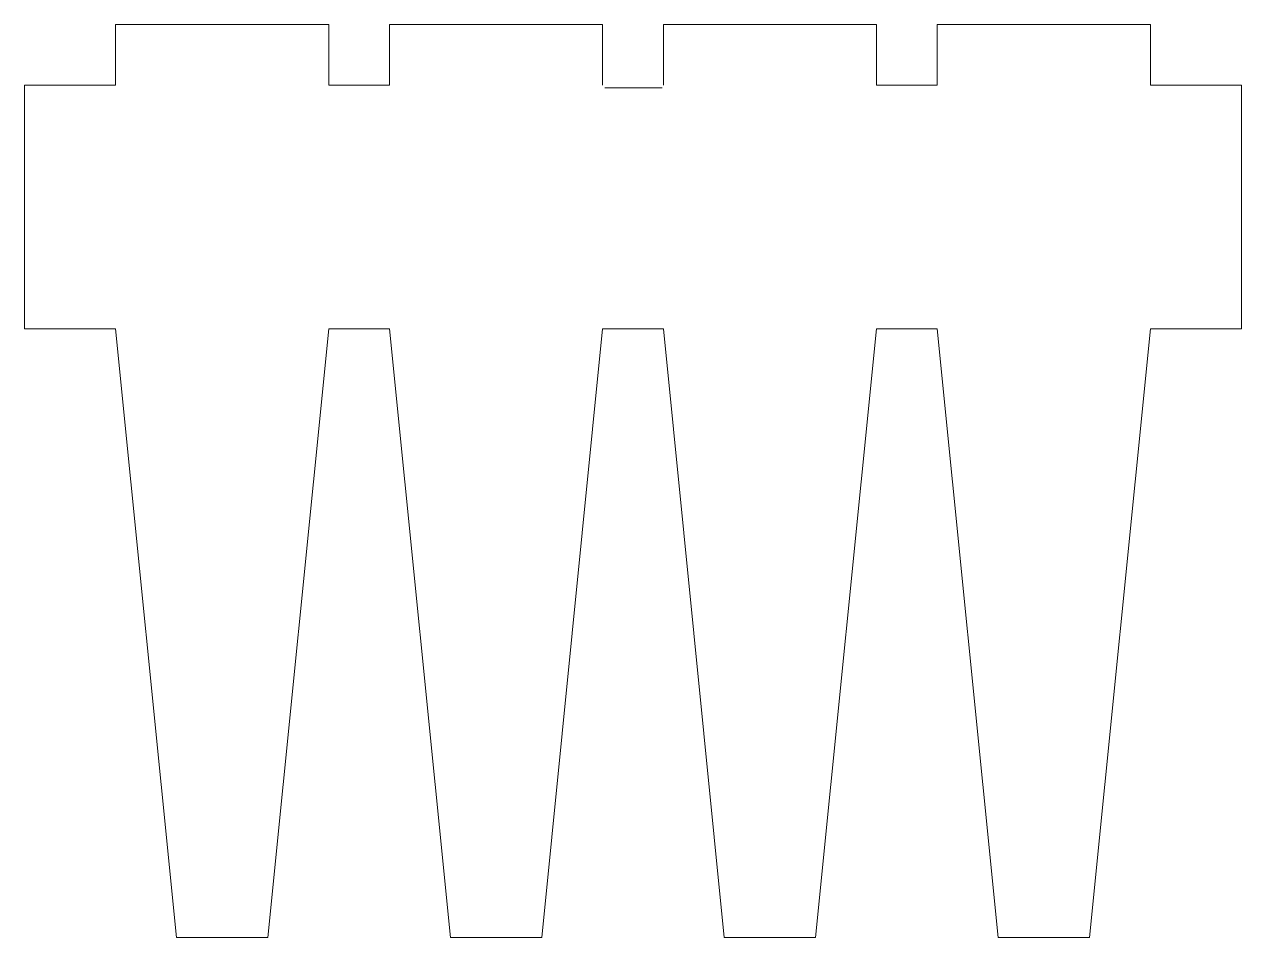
# Model space of a CAD drawing. Header units: millimetres. Extents: x 0 to 20, y 0 to 15.
import ezdxf

# ---------------------------------------------------------------- set-up
doc = ezdxf.new("R2010")
doc.units = ezdxf.units.MM
doc.layers.get('0').update_dxf_attribs({"linetype": 'CONTINUOUS', "lineweight": 0})

msp = doc.modelspace()

# ---------------------------------------------------------------- linework, layer by layer
for p, q in [((1.5, 14), (1.5, 15)), ((1.5, 15), (1.5, 15)), ((1.5, 15), (1.5, 14)), ((1.5, 14), (1.5, 15)), ((1.5, 15), (5, 15)), ((5, 15), (5, 14)), ((6, 15), (9.5, 15)), ((6, 14), (6, 15)), ((9.5, 15), (9.5, 14)), ((10.5, 15), (14, 15)), ((10.5, 14), (10.5, 15)), ((14, 15), (14, 14)), ((15, 15), (18.5, 15)), ((15, 14), (15, 15)), ((18.5, 15), (18.5, 14)), ((0, 14), (1.5, 14)), ((0, 14), (0, 14)), ((0, 14), (0, 10)), ((1.5, 14), (1.5, 14)), ((5, 14), (6, 14)), ((14, 14), (15, 14)), ((18.5, 14), (20, 14)), ((20, 10), (20, 14)), ((9.538, 13.957), (10.477, 13.957)), ((0, 10), (1.5, 10)), ((1.5, 10), (2.5, 0)), ((4, 0), (5, 10)), ((5, 10), (6, 10)), ((7, 0), (6, 10)), ((8.5, 0), (9.5, 10)), ((9.5, 10), (10.5, 10)), ((10.5, 10), (11.5, 0)), ((13, 0), (14, 10)), ((14, 10), (15, 10)), ((15, 10), (16, 0)), ((18.5, 10), (17.5, 0)), ((18.5, 10), (20, 10)), ((2.5, 0), (4, 0)), ((7, 0), (8.5, 0)), ((11.5, 0), (13, 0)), ((16, 0), (17.5, 0))]:
    msp.add_line(p, q)

doc.saveas('drawing.dxf')
